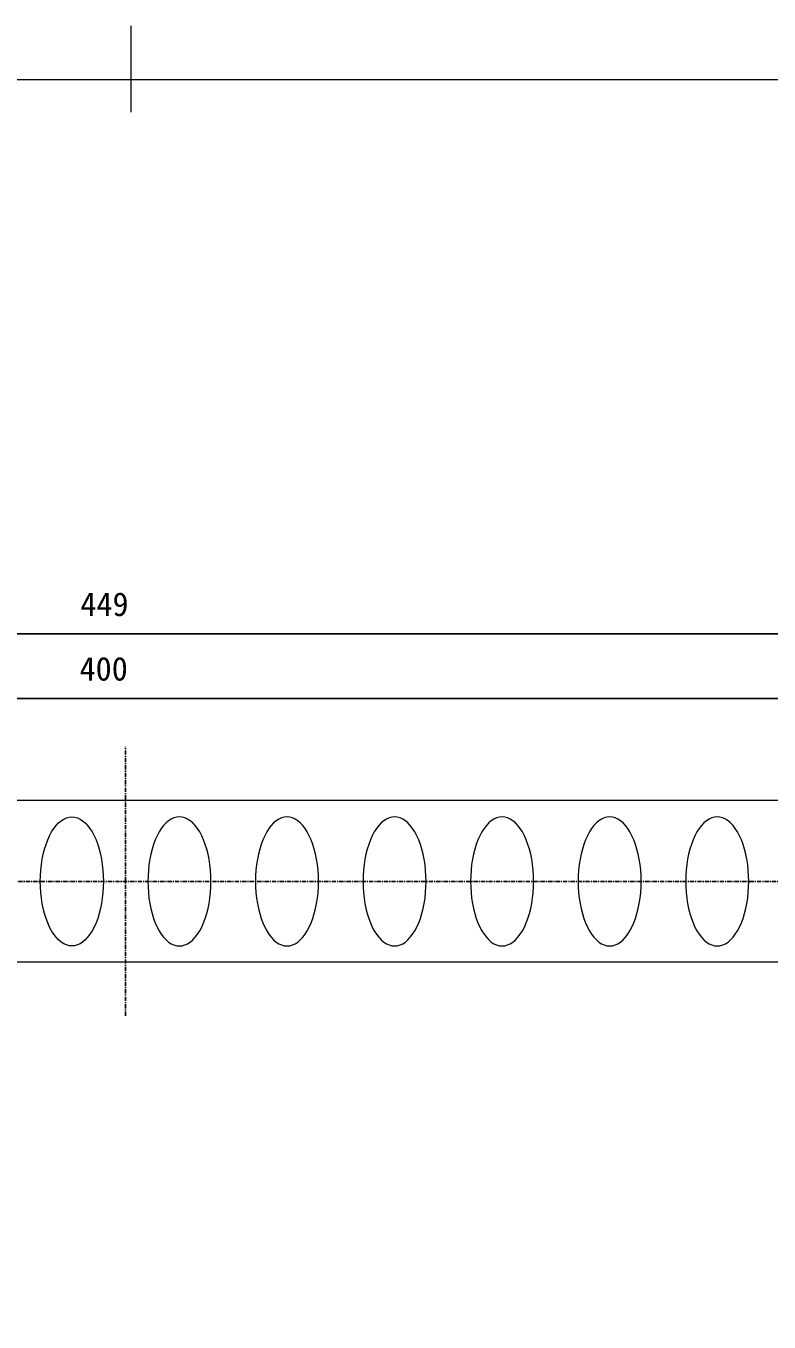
# Model space of a CAD drawing. Units: millimetres on the paper. Extents: x -203 to 203, y -143 to 143.
# Drawn here: x -9.8 to 59.3, y 22.5 to 143 of the extents above; entities that cross this region are included whole.
import ezdxf
from ezdxf.enums import TextEntityAlignment as Align

# ---------------------------------------------------------------- set-up
doc = ezdxf.new("R2010")
doc.units = ezdxf.units.MM
doc.linetypes.add('USER1', pattern=[0.629921, 0.393701, -0.07874, 0.07874, -0.07874])
for name, color, linetype, lineweight in [('0-1_DIMENSION_LINES$02_DIMENSI', 7, 'Continuous', 25), ('0-3_DIMENSION_LINES$01_CENTER_', 7, 'USER1', 25), ('0-4_DIMENSION_LINES$03_LINES', 7, 'Continuous', 18), ('0-8_図面_FORMAT$01_WAKU$OUT_LINE', 6, 'Continuous', 18)]:
    doc.layers.add(name, color=color, linetype=linetype, lineweight=lineweight)
doc.styles.add('ＭＳ ゴシック', font='')
doc.styles.get('ＭＳ ゴシック').set_extended_font_data('MS Gothic')

# ---------------------------------------------------------------- blocks, each defined once
blk = doc.blocks.new('D6')
at = {"layer": '0-1_DIMENSION_LINES$02_DIMENSI'}
blk.add_line((595, 427), (207, 427), dxfattribs=at)
at = {"layer": '0-1_DIMENSION_LINES$02_DIMENSI', "style": 'ＭＳ ゴシック'}
blk.add_text('400', height=4.399, dxfattribs=at).set_placement((392.429, 429), align=Align.BOTTOM_LEFT)
blk = doc.blocks.new('D7')
at = {"layer": '0-1_DIMENSION_LINES$02_DIMENSI'}
blk.add_line((182.444, 439), (619.556, 439), dxfattribs=at)
at = {"layer": '0-1_DIMENSION_LINES$02_DIMENSI', "style": 'ＭＳ ゴシック'}
blk.add_text('449', height=4.399, dxfattribs=at).set_placement((392.571, 441), align=Align.BOTTOM_LEFT)

msp = doc.modelspace()

# ---------------------------------------------------------------- linework, layer by layer
at = {"layer": '0-3_DIMENSION_LINES$01_CENTER_'}
for p, q in [((-0.5, 51), (-0.5, 76)), ((-118, 63.5), (117, 63.5))]:
    msp.add_line(p, q, dxfattribs=at)
at = {"layer": '0-4_DIMENSION_LINES$03_LINES'}
for p, q in [((73.65, 71), (-74.65, 71)), ((-7.182, 68.415), (-6.966, 68.696)), ((-6.966, 68.696), (-6.739, 68.938)), ((-6.739, 68.938), (-6.503, 69.138)), ((-6.503, 69.138), (-6.259, 69.296)), ((-6.259, 69.296), (-6.009, 69.409)), ((-6.009, 69.409), (-5.756, 69.477)), ((-5.756, 69.477), (-5.5, 69.5)), ((-5.5, 69.5), (-5.244, 69.477)), ((-5.244, 69.477), (-4.991, 69.409)), ((-4.991, 69.409), (-4.741, 69.296)), ((-4.741, 69.296), (-4.497, 69.138)), ((-4.497, 69.138), (-4.261, 68.938)), ((-4.261, 68.938), (-4.034, 68.696)), ((-4.034, 68.696), (-3.818, 68.415)), ((3.034, 68.696), (2.818, 68.415)), ((3.261, 68.938), (3.034, 68.696)), ((3.497, 69.138), (3.261, 68.938)), ((3.741, 69.296), (3.497, 69.138)), ((3.991, 69.409), (3.741, 69.296)), ((4.244, 69.477), (3.991, 69.409)), ((4.5, 69.5), (4.244, 69.477)), ((4.756, 69.477), (4.5, 69.5)), ((5.009, 69.409), (4.756, 69.477)), ((5.259, 69.296), (5.009, 69.409)), ((5.503, 69.138), (5.259, 69.296)), ((5.739, 68.938), (5.503, 69.138)), ((5.966, 68.696), (5.739, 68.938)), ((6.182, 68.415), (5.966, 68.696)), ((13.034, 68.696), (12.818, 68.415)), ((13.261, 68.938), (13.034, 68.696)), ((13.497, 69.138), (13.261, 68.938)), ((13.741, 69.296), (13.497, 69.138)), ((13.991, 69.409), (13.741, 69.296)), ((14.244, 69.477), (13.991, 69.409)), ((14.5, 69.5), (14.244, 69.477)), ((14.756, 69.477), (14.5, 69.5)), ((15.009, 69.409), (14.756, 69.477)), ((15.259, 69.296), (15.009, 69.409)), ((15.503, 69.138), (15.259, 69.296)), ((15.739, 68.938), (15.503, 69.138)), ((15.966, 68.696), (15.739, 68.938)), ((16.182, 68.415), (15.966, 68.696)), ((23.034, 68.696), (22.818, 68.415)), ((23.261, 68.938), (23.034, 68.696)), ((23.497, 69.138), (23.261, 68.938)), ((23.741, 69.296), (23.497, 69.138)), ((23.991, 69.409), (23.741, 69.296)), ((24.244, 69.477), (23.991, 69.409)), ((24.5, 69.5), (24.244, 69.477)), ((24.756, 69.477), (24.5, 69.5)), ((25.009, 69.409), (24.756, 69.477)), ((25.259, 69.296), (25.009, 69.409)), ((25.503, 69.138), (25.259, 69.296)), ((25.739, 68.938), (25.503, 69.138)), ((25.966, 68.696), (25.739, 68.938)), ((26.182, 68.415), (25.966, 68.696)), ((33.034, 68.696), (32.818, 68.415)), ((33.261, 68.938), (33.034, 68.696)), ((33.497, 69.138), (33.261, 68.938)), ((33.741, 69.296), (33.497, 69.138)), ((33.991, 69.409), (33.741, 69.296)), ((34.244, 69.477), (33.991, 69.409)), ((34.5, 69.5), (34.244, 69.477)), ((34.756, 69.477), (34.5, 69.5)), ((35.009, 69.409), (34.756, 69.477)), ((35.259, 69.296), (35.009, 69.409)), ((35.503, 69.138), (35.259, 69.296)), ((35.739, 68.938), (35.503, 69.138)), ((35.966, 68.696), (35.739, 68.938)), ((36.182, 68.415), (35.966, 68.696)), ((43.034, 68.696), (42.818, 68.415)), ((43.261, 68.938), (43.034, 68.696)), ((43.497, 69.138), (43.261, 68.938)), ((43.741, 69.296), (43.497, 69.138)), ((43.991, 69.409), (43.741, 69.296)), ((44.244, 69.477), (43.991, 69.409)), ((44.5, 69.5), (44.244, 69.477)), ((44.756, 69.477), (44.5, 69.5)), ((45.009, 69.409), (44.756, 69.477)), ((45.259, 69.296), (45.009, 69.409)), ((45.503, 69.138), (45.259, 69.296)), ((45.739, 68.938), (45.503, 69.138)), ((45.966, 68.696), (45.739, 68.938)), ((46.182, 68.415), (45.966, 68.696)), ((53.034, 68.696), (52.818, 68.415)), ((53.261, 68.938), (53.034, 68.696)), ((53.497, 69.138), (53.261, 68.938)), ((53.741, 69.296), (53.497, 69.138)), ((53.991, 69.409), (53.741, 69.296)), ((54.244, 69.477), (53.991, 69.409)), ((54.5, 69.5), (54.244, 69.477)), ((54.756, 69.477), (54.5, 69.5)), ((55.009, 69.409), (54.756, 69.477)), ((55.259, 69.296), (55.009, 69.409)), ((55.503, 69.138), (55.259, 69.296)), ((55.739, 68.938), (55.503, 69.138)), ((55.966, 68.696), (55.739, 68.938)), ((56.182, 68.415), (55.966, 68.696)), ((-7.746, 67.357), (-7.573, 67.743)), ((-7.573, 67.743), (-7.385, 68.096)), ((-7.385, 68.096), (-7.182, 68.415)), ((-3.818, 68.415), (-3.615, 68.096)), ((-3.615, 68.096), (-3.427, 67.743)), ((-3.427, 67.743), (-3.254, 67.357)), ((2.427, 67.743), (2.254, 67.357)), ((2.615, 68.096), (2.427, 67.743)), ((2.818, 68.415), (2.615, 68.096)), ((6.385, 68.096), (6.182, 68.415)), ((6.573, 67.743), (6.385, 68.096)), ((6.746, 67.357), (6.573, 67.743)), ((12.427, 67.743), (12.254, 67.357)), ((12.615, 68.096), (12.427, 67.743)), ((12.818, 68.415), (12.615, 68.096)), ((16.385, 68.096), (16.182, 68.415)), ((16.573, 67.743), (16.385, 68.096)), ((16.746, 67.357), (16.573, 67.743)), ((22.427, 67.743), (22.254, 67.357)), ((22.615, 68.096), (22.427, 67.743)), ((22.818, 68.415), (22.615, 68.096)), ((26.385, 68.096), (26.182, 68.415)), ((26.573, 67.743), (26.385, 68.096)), ((26.746, 67.357), (26.573, 67.743)), ((32.427, 67.743), (32.254, 67.357)), ((32.615, 68.096), (32.427, 67.743)), ((32.818, 68.415), (32.615, 68.096)), ((36.385, 68.096), (36.182, 68.415)), ((36.573, 67.743), (36.385, 68.096)), ((36.746, 67.357), (36.573, 67.743)), ((42.427, 67.743), (42.254, 67.357)), ((42.615, 68.096), (42.427, 67.743)), ((42.818, 68.415), (42.615, 68.096)), ((46.385, 68.096), (46.182, 68.415)), ((46.573, 67.743), (46.385, 68.096)), ((46.746, 67.357), (46.573, 67.743)), ((52.427, 67.743), (52.254, 67.357)), ((52.615, 68.096), (52.427, 67.743)), ((52.818, 68.415), (52.615, 68.096)), ((56.385, 68.096), (56.182, 68.415)), ((56.573, 67.743), (56.385, 68.096)), ((56.746, 67.357), (56.573, 67.743)), ((-8.157, 66.036), (-8.039, 66.5)), ((-8.039, 66.5), (-7.902, 66.941)), ((-7.902, 66.941), (-7.746, 67.357)), ((-3.254, 67.357), (-3.098, 66.941)), ((-3.098, 66.941), (-2.961, 66.5)), ((-2.961, 66.5), (-2.843, 66.036)), ((1.961, 66.5), (1.843, 66.036)), ((2.098, 66.941), (1.961, 66.5)), ((2.254, 67.357), (2.098, 66.941)), ((6.902, 66.941), (6.746, 67.357)), ((7.039, 66.5), (6.902, 66.941)), ((7.157, 66.036), (7.039, 66.5)), ((11.961, 66.5), (11.843, 66.036)), ((12.098, 66.941), (11.961, 66.5)), ((12.254, 67.357), (12.098, 66.941)), ((16.902, 66.941), (16.746, 67.357)), ((17.039, 66.5), (16.902, 66.941)), ((17.157, 66.036), (17.039, 66.5)), ((21.961, 66.5), (21.843, 66.036)), ((22.098, 66.941), (21.961, 66.5)), ((22.254, 67.357), (22.098, 66.941)), ((26.902, 66.941), (26.746, 67.357)), ((27.039, 66.5), (26.902, 66.941)), ((27.157, 66.036), (27.039, 66.5)), ((31.961, 66.5), (31.843, 66.036)), ((32.098, 66.941), (31.961, 66.5)), ((32.254, 67.357), (32.098, 66.941)), ((36.902, 66.941), (36.746, 67.357)), ((37.039, 66.5), (36.902, 66.941)), ((37.157, 66.036), (37.039, 66.5)), ((41.961, 66.5), (41.843, 66.036)), ((42.098, 66.941), (41.961, 66.5)), ((42.254, 67.357), (42.098, 66.941)), ((46.902, 66.941), (46.746, 67.357)), ((47.039, 66.5), (46.902, 66.941)), ((47.157, 66.036), (47.039, 66.5)), ((51.961, 66.5), (51.843, 66.036)), ((52.098, 66.941), (51.961, 66.5)), ((52.254, 67.357), (52.098, 66.941)), ((56.902, 66.941), (56.746, 67.357)), ((57.039, 66.5), (56.902, 66.941)), ((57.157, 66.036), (57.039, 66.5)), ((-8.388, 64.542), (-8.332, 65.053)), ((-8.332, 65.053), (-8.255, 65.552)), ((-8.255, 65.552), (-8.157, 66.036)), ((-2.843, 66.036), (-2.745, 65.552)), ((-2.745, 65.552), (-2.668, 65.053)), ((-2.668, 65.053), (-2.612, 64.542)), ((1.668, 65.053), (1.612, 64.542)), ((1.745, 65.552), (1.668, 65.053)), ((1.843, 66.036), (1.745, 65.552)), ((7.255, 65.552), (7.157, 66.036)), ((7.332, 65.053), (7.255, 65.552)), ((7.388, 64.542), (7.332, 65.053)), ((11.668, 65.053), (11.612, 64.542)), ((11.745, 65.552), (11.668, 65.053)), ((11.843, 66.036), (11.745, 65.552)), ((17.255, 65.552), (17.157, 66.036)), ((17.332, 65.053), (17.255, 65.552)), ((17.388, 64.542), (17.332, 65.053)), ((21.668, 65.053), (21.612, 64.542)), ((21.745, 65.552), (21.668, 65.053)), ((21.843, 66.036), (21.745, 65.552)), ((27.255, 65.552), (27.157, 66.036)), ((27.332, 65.053), (27.255, 65.552)), ((27.388, 64.542), (27.332, 65.053)), ((31.668, 65.053), (31.612, 64.542)), ((31.745, 65.552), (31.668, 65.053)), ((31.843, 66.036), (31.745, 65.552)), ((37.255, 65.552), (37.157, 66.036)), ((37.332, 65.053), (37.255, 65.552)), ((37.388, 64.542), (37.332, 65.053)), ((41.668, 65.053), (41.612, 64.542)), ((41.745, 65.552), (41.668, 65.053)), ((41.843, 66.036), (41.745, 65.552)), ((47.255, 65.552), (47.157, 66.036)), ((47.332, 65.053), (47.255, 65.552)), ((47.388, 64.542), (47.332, 65.053)), ((51.668, 65.053), (51.612, 64.542)), ((51.745, 65.552), (51.668, 65.053)), ((51.843, 66.036), (51.745, 65.552)), ((57.255, 65.552), (57.157, 66.036)), ((57.332, 65.053), (57.255, 65.552)), ((57.388, 64.542), (57.332, 65.053)), ((-8.432, 63.5), (-8.421, 64.023)), ((-8.421, 64.023), (-8.388, 64.542)), ((-2.612, 64.542), (-2.579, 64.023)), ((-2.579, 64.023), (-2.568, 63.5)), ((1.579, 64.023), (1.568, 63.5)), ((1.612, 64.542), (1.579, 64.023)), ((7.421, 64.023), (7.388, 64.542)), ((7.432, 63.5), (7.421, 64.023)), ((11.579, 64.023), (11.568, 63.5)), ((11.612, 64.542), (11.579, 64.023)), ((17.421, 64.023), (17.388, 64.542)), ((17.432, 63.5), (17.421, 64.023)), ((21.579, 64.023), (21.568, 63.5)), ((21.612, 64.542), (21.579, 64.023)), ((27.421, 64.023), (27.388, 64.542)), ((27.432, 63.5), (27.421, 64.023)), ((31.579, 64.023), (31.568, 63.5)), ((31.612, 64.542), (31.579, 64.023)), ((37.421, 64.023), (37.388, 64.542)), ((37.432, 63.5), (37.421, 64.023)), ((41.579, 64.023), (41.568, 63.5)), ((41.612, 64.542), (41.579, 64.023)), ((47.421, 64.023), (47.388, 64.542)), ((47.432, 63.5), (47.421, 64.023)), ((51.579, 64.023), (51.568, 63.5)), ((51.612, 64.542), (51.579, 64.023)), ((57.421, 64.023), (57.388, 64.542)), ((57.432, 63.5), (57.421, 64.023)), ((-8.421, 62.977), (-8.432, 63.5)), ((-8.388, 62.458), (-8.421, 62.977)), ((-2.579, 62.977), (-2.612, 62.458)), ((-2.568, 63.5), (-2.579, 62.977)), ((1.568, 63.5), (1.579, 62.977)), ((1.579, 62.977), (1.612, 62.458)), ((7.388, 62.458), (7.421, 62.977)), ((7.421, 62.977), (7.432, 63.5)), ((11.568, 63.5), (11.579, 62.977)), ((11.579, 62.977), (11.612, 62.458)), ((17.388, 62.458), (17.421, 62.977)), ((17.421, 62.977), (17.432, 63.5)), ((21.568, 63.5), (21.579, 62.977)), ((21.579, 62.977), (21.612, 62.458)), ((27.388, 62.458), (27.421, 62.977)), ((27.421, 62.977), (27.432, 63.5)), ((31.568, 63.5), (31.579, 62.977)), ((31.579, 62.977), (31.612, 62.458)), ((37.388, 62.458), (37.421, 62.977)), ((37.421, 62.977), (37.432, 63.5)), ((41.568, 63.5), (41.579, 62.977)), ((41.579, 62.977), (41.612, 62.458)), ((47.388, 62.458), (47.421, 62.977)), ((47.421, 62.977), (47.432, 63.5)), ((51.568, 63.5), (51.579, 62.977)), ((51.579, 62.977), (51.612, 62.458)), ((57.388, 62.458), (57.421, 62.977)), ((57.421, 62.977), (57.432, 63.5)), ((-8.332, 61.947), (-8.388, 62.458)), ((-8.255, 61.448), (-8.332, 61.947)), ((-8.157, 60.964), (-8.255, 61.448)), ((-2.745, 61.448), (-2.843, 60.964)), ((-2.668, 61.947), (-2.745, 61.448)), ((-2.612, 62.458), (-2.668, 61.947)), ((1.612, 62.458), (1.668, 61.947)), ((1.668, 61.947), (1.745, 61.448)), ((1.745, 61.448), (1.843, 60.964)), ((7.157, 60.964), (7.255, 61.448)), ((7.255, 61.448), (7.332, 61.947)), ((7.332, 61.947), (7.388, 62.458)), ((11.612, 62.458), (11.668, 61.947)), ((11.668, 61.947), (11.745, 61.448)), ((11.745, 61.448), (11.843, 60.964)), ((17.157, 60.964), (17.255, 61.448)), ((17.255, 61.448), (17.332, 61.947)), ((17.332, 61.947), (17.388, 62.458)), ((21.612, 62.458), (21.668, 61.947)), ((21.668, 61.947), (21.745, 61.448)), ((21.745, 61.448), (21.843, 60.964)), ((27.157, 60.964), (27.255, 61.448)), ((27.255, 61.448), (27.332, 61.947)), ((27.332, 61.947), (27.388, 62.458)), ((31.612, 62.458), (31.668, 61.947)), ((31.668, 61.947), (31.745, 61.448)), ((31.745, 61.448), (31.843, 60.964)), ((37.157, 60.964), (37.255, 61.448)), ((37.255, 61.448), (37.332, 61.947)), ((37.332, 61.947), (37.388, 62.458)), ((41.612, 62.458), (41.668, 61.947)), ((41.668, 61.947), (41.745, 61.448)), ((41.745, 61.448), (41.843, 60.964)), ((47.157, 60.964), (47.255, 61.448)), ((47.255, 61.448), (47.332, 61.947)), ((47.332, 61.947), (47.388, 62.458)), ((51.612, 62.458), (51.668, 61.947)), ((51.668, 61.947), (51.745, 61.448)), ((51.745, 61.448), (51.843, 60.964)), ((57.157, 60.964), (57.255, 61.448)), ((57.255, 61.448), (57.332, 61.947)), ((57.332, 61.947), (57.388, 62.458)), ((-8.039, 60.5), (-8.157, 60.964)), ((-7.902, 60.059), (-8.039, 60.5)), ((-2.961, 60.5), (-3.098, 60.059)), ((-2.843, 60.964), (-2.961, 60.5)), ((1.843, 60.964), (1.961, 60.5)), ((1.961, 60.5), (2.098, 60.059)), ((6.902, 60.059), (7.039, 60.5)), ((7.039, 60.5), (7.157, 60.964)), ((11.843, 60.964), (11.961, 60.5)), ((11.961, 60.5), (12.098, 60.059)), ((16.902, 60.059), (17.039, 60.5)), ((17.039, 60.5), (17.157, 60.964)), ((21.843, 60.964), (21.961, 60.5)), ((21.961, 60.5), (22.098, 60.059)), ((26.902, 60.059), (27.039, 60.5)), ((27.039, 60.5), (27.157, 60.964)), ((31.843, 60.964), (31.961, 60.5)), ((31.961, 60.5), (32.098, 60.059)), ((36.902, 60.059), (37.039, 60.5)), ((37.039, 60.5), (37.157, 60.964)), ((41.843, 60.964), (41.961, 60.5)), ((41.961, 60.5), (42.098, 60.059)), ((46.902, 60.059), (47.039, 60.5)), ((47.039, 60.5), (47.157, 60.964)), ((51.843, 60.964), (51.961, 60.5)), ((51.961, 60.5), (52.098, 60.059)), ((56.902, 60.059), (57.039, 60.5)), ((57.039, 60.5), (57.157, 60.964)), ((-7.746, 59.643), (-7.902, 60.059)), ((-7.573, 59.257), (-7.746, 59.643)), ((-7.385, 58.904), (-7.573, 59.257)), ((-3.427, 59.257), (-3.615, 58.904)), ((-3.254, 59.643), (-3.427, 59.257)), ((-3.098, 60.059), (-3.254, 59.643)), ((2.098, 60.059), (2.254, 59.643)), ((2.254, 59.643), (2.427, 59.257)), ((2.427, 59.257), (2.615, 58.904)), ((6.385, 58.904), (6.573, 59.257)), ((6.573, 59.257), (6.746, 59.643)), ((6.746, 59.643), (6.902, 60.059)), ((12.098, 60.059), (12.254, 59.643)), ((12.254, 59.643), (12.427, 59.257)), ((12.427, 59.257), (12.615, 58.904)), ((16.385, 58.904), (16.573, 59.257)), ((16.573, 59.257), (16.746, 59.643)), ((16.746, 59.643), (16.902, 60.059)), ((22.098, 60.059), (22.254, 59.643)), ((22.254, 59.643), (22.427, 59.257)), ((22.427, 59.257), (22.615, 58.904)), ((26.385, 58.904), (26.573, 59.257)), ((26.573, 59.257), (26.746, 59.643)), ((26.746, 59.643), (26.902, 60.059)), ((32.098, 60.059), (32.254, 59.643)), ((32.254, 59.643), (32.427, 59.257)), ((32.427, 59.257), (32.615, 58.904)), ((36.385, 58.904), (36.573, 59.257)), ((36.573, 59.257), (36.746, 59.643)), ((36.746, 59.643), (36.902, 60.059)), ((42.098, 60.059), (42.254, 59.643)), ((42.254, 59.643), (42.427, 59.257)), ((42.427, 59.257), (42.615, 58.904)), ((46.385, 58.904), (46.573, 59.257)), ((46.573, 59.257), (46.746, 59.643)), ((46.746, 59.643), (46.902, 60.059)), ((52.098, 60.059), (52.254, 59.643)), ((52.254, 59.643), (52.427, 59.257)), ((52.427, 59.257), (52.615, 58.904)), ((56.385, 58.904), (56.573, 59.257)), ((56.573, 59.257), (56.746, 59.643)), ((56.746, 59.643), (56.902, 60.059)), ((-7.182, 58.585), (-7.385, 58.904)), ((-6.966, 58.304), (-7.182, 58.585)), ((-6.739, 58.062), (-6.966, 58.304)), ((-6.503, 57.862), (-6.739, 58.062)), ((-6.259, 57.704), (-6.503, 57.862)), ((-4.497, 57.862), (-4.741, 57.704)), ((-4.261, 58.062), (-4.497, 57.862)), ((-4.034, 58.304), (-4.261, 58.062)), ((-3.818, 58.585), (-4.034, 58.304)), ((-3.615, 58.904), (-3.818, 58.585)), ((2.615, 58.904), (2.818, 58.585)), ((2.818, 58.585), (3.034, 58.304)), ((3.034, 58.304), (3.261, 58.062)), ((3.261, 58.062), (3.497, 57.862)), ((3.497, 57.862), (3.741, 57.704)), ((5.259, 57.704), (5.503, 57.862)), ((5.503, 57.862), (5.739, 58.062)), ((5.739, 58.062), (5.966, 58.304)), ((5.966, 58.304), (6.182, 58.585)), ((6.182, 58.585), (6.385, 58.904)), ((12.615, 58.904), (12.818, 58.585)), ((12.818, 58.585), (13.034, 58.304)), ((13.034, 58.304), (13.261, 58.062)), ((13.261, 58.062), (13.497, 57.862)), ((13.497, 57.862), (13.741, 57.704)), ((15.259, 57.704), (15.503, 57.862)), ((15.503, 57.862), (15.739, 58.062)), ((15.739, 58.062), (15.966, 58.304)), ((15.966, 58.304), (16.182, 58.585)), ((16.182, 58.585), (16.385, 58.904)), ((22.615, 58.904), (22.818, 58.585)), ((22.818, 58.585), (23.034, 58.304)), ((23.034, 58.304), (23.261, 58.062)), ((23.261, 58.062), (23.497, 57.862)), ((23.497, 57.862), (23.741, 57.704)), ((25.259, 57.704), (25.503, 57.862)), ((25.503, 57.862), (25.739, 58.062)), ((25.739, 58.062), (25.966, 58.304)), ((25.966, 58.304), (26.182, 58.585)), ((26.182, 58.585), (26.385, 58.904)), ((32.615, 58.904), (32.818, 58.585)), ((32.818, 58.585), (33.034, 58.304)), ((33.034, 58.304), (33.261, 58.062)), ((33.261, 58.062), (33.497, 57.862)), ((33.497, 57.862), (33.741, 57.704)), ((35.259, 57.704), (35.503, 57.862)), ((35.503, 57.862), (35.739, 58.062)), ((35.739, 58.062), (35.966, 58.304)), ((35.966, 58.304), (36.182, 58.585)), ((36.182, 58.585), (36.385, 58.904)), ((42.615, 58.904), (42.818, 58.585)), ((42.818, 58.585), (43.034, 58.304)), ((43.034, 58.304), (43.261, 58.062)), ((43.261, 58.062), (43.497, 57.862)), ((43.497, 57.862), (43.741, 57.704)), ((45.259, 57.704), (45.503, 57.862)), ((45.503, 57.862), (45.739, 58.062)), ((45.739, 58.062), (45.966, 58.304)), ((45.966, 58.304), (46.182, 58.585)), ((46.182, 58.585), (46.385, 58.904)), ((52.615, 58.904), (52.818, 58.585)), ((52.818, 58.585), (53.034, 58.304)), ((53.034, 58.304), (53.261, 58.062)), ((53.261, 58.062), (53.497, 57.862)), ((53.497, 57.862), (53.741, 57.704)), ((55.259, 57.704), (55.503, 57.862)), ((55.503, 57.862), (55.739, 58.062)), ((55.739, 58.062), (55.966, 58.304)), ((55.966, 58.304), (56.182, 58.585)), ((56.182, 58.585), (56.385, 58.904)), ((-6.009, 57.591), (-6.259, 57.704)), ((-5.756, 57.523), (-6.009, 57.591)), ((-5.5, 57.5), (-5.756, 57.523)), ((-5.244, 57.523), (-5.5, 57.5)), ((-4.991, 57.591), (-5.244, 57.523)), ((-4.741, 57.704), (-4.991, 57.591)), ((3.741, 57.704), (3.991, 57.591)), ((3.991, 57.591), (4.244, 57.523)), ((4.244, 57.523), (4.5, 57.5)), ((4.5, 57.5), (4.756, 57.523)), ((4.756, 57.523), (5.009, 57.591)), ((5.009, 57.591), (5.259, 57.704)), ((13.741, 57.704), (13.991, 57.591)), ((13.991, 57.591), (14.244, 57.523)), ((14.244, 57.523), (14.5, 57.5)), ((14.5, 57.5), (14.756, 57.523)), ((14.756, 57.523), (15.009, 57.591)), ((15.009, 57.591), (15.259, 57.704)), ((23.741, 57.704), (23.991, 57.591)), ((23.991, 57.591), (24.244, 57.523)), ((24.244, 57.523), (24.5, 57.5)), ((24.5, 57.5), (24.756, 57.523)), ((24.756, 57.523), (25.009, 57.591)), ((25.009, 57.591), (25.259, 57.704)), ((33.741, 57.704), (33.991, 57.591)), ((33.991, 57.591), (34.244, 57.523)), ((34.244, 57.523), (34.5, 57.5)), ((34.5, 57.5), (34.756, 57.523)), ((34.756, 57.523), (35.009, 57.591)), ((35.009, 57.591), (35.259, 57.704)), ((43.741, 57.704), (43.991, 57.591)), ((43.991, 57.591), (44.244, 57.523)), ((44.244, 57.523), (44.5, 57.5)), ((44.5, 57.5), (44.756, 57.523)), ((44.756, 57.523), (45.009, 57.591)), ((45.009, 57.591), (45.259, 57.704)), ((53.741, 57.704), (53.991, 57.591)), ((53.991, 57.591), (54.244, 57.523)), ((54.244, 57.523), (54.5, 57.5)), ((54.5, 57.5), (54.756, 57.523)), ((54.756, 57.523), (55.009, 57.591)), ((55.009, 57.591), (55.259, 57.704)), ((73.65, 56), (-74.65, 56))]:
    msp.add_line(p, q, dxfattribs=at)
at = {"layer": '0-8_図面_FORMAT$01_WAKU$OUT_LINE'}
msp.add_line((0, 135), (0, 143), dxfattribs=at)
msp.add_lwpolyline([(-198, -138), (198, -138), (198, 138), (-198, 138)], close=True, dxfattribs=at)

# ---------------------------------------------------------------- block references
at = {"layer": '0-1_DIMENSION_LINES$02_DIMENSI', "xscale": 0.5, "yscale": 0.5}
for name in ['D7', 'D6']:
    msp.add_blockref(name, (-201, -133), dxfattribs=at)

doc.saveas('drawing.dxf')
